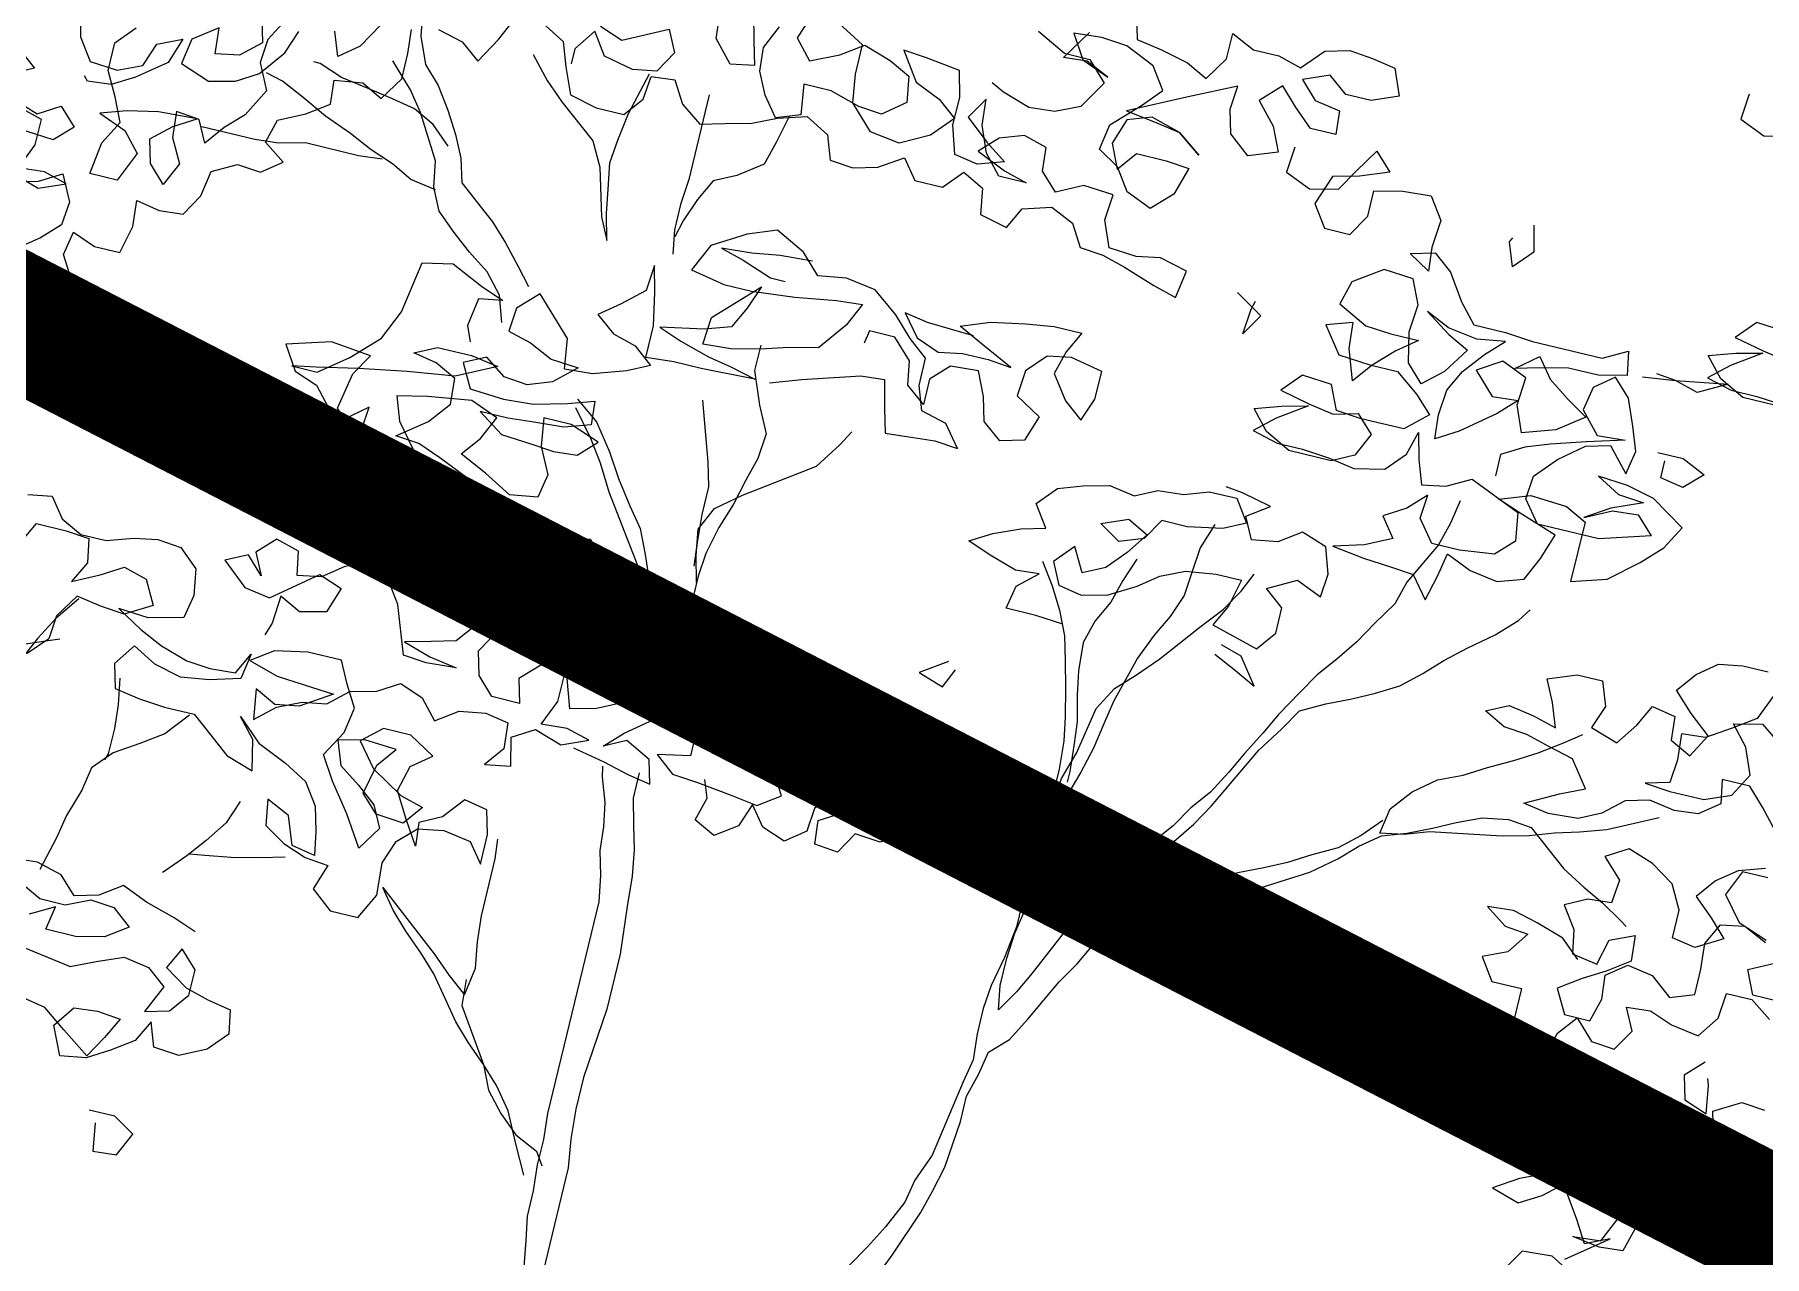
# Model space of a CAD drawing. Header units: inches. Extents: x 350994 to 353538, y 1581369 to 1583842.
# Drawn here: x 351721.326 to 351722.62, y 1583586.358 to 1583587.272 of the extents above; entities that cross this region are included whole.
import ezdxf

# ---------------------------------------------------------------- set-up
doc = ezdxf.new("R2010")
doc.units = ezdxf.units.IN
doc.header["$MEASUREMENT"] = 0
doc.linetypes.add('1', pattern=[0])
doc.layers.add("ROAD'S", color=1, linetype='1')
doc.layers.add('TREE', color=81, linetype='1')

# ---------------------------------------------------------------- blocks, each defined once
blk = doc.blocks.new('TREE_4')
at = {"color": 94}
for points in [[(-1040, 7635), (-1014, 7614.8), (-1043, 7600.4)], [(-1031.4, 7568.5), (-996.8, 7556.9), (-967.8, 7574.3), (-944.7, 7551.1), (-967.9, 7528), (-1005.4, 7530.9)], [(-1008.4, 7461.5), (-973.7, 7470.2), (-944.8, 7487.5), (-927.5, 7452.8), (-930.4, 7421), (-953.5, 7397.9), (-979.6, 7377.7)], [(-950.7, 7322.7), (-913.1, 7319.8), (-901.5, 7354.5), (-918.8, 7383.4), (-913, 7415.2), (-881.2, 7403.6), (-846.5, 7403.6), (-837.8, 7441.1), (-840.7, 7475.8), (-808.9, 7470), (-777.1, 7472.9), (-759.7, 7501.8), (-753.9, 7536.5), (-722.1, 7553.8), (-690.3, 7550.9), (-664.2, 7571.1), (-693.1, 7591.4), (-684.4, 7623.2), (-649.7, 7640.5), (-620.8, 7660.7), (-623.6, 7692.5), (-586.1, 7698.2), (-557.2, 7683.8), (-536.9, 7715.5), (-536.9, 7750.2), (-539.7, 7782)], [(-505, 7790.7), (-470.3, 7782), (-444.3, 7761.7), (-424.1, 7796.4), (-409.6, 7828.2)], [(-372, 7831), (-340.2, 7813.7), (-328.7, 7781.9), (-314.2, 7747.1), (-276.7, 7738.4), (-239.1, 7738.4), (-218.8, 7764.4), (-215.9, 7796.2), (-184.1, 7799.1), (-166.8, 7770.1), (-137.9, 7749.9), (-106, 7758.5), (-71.3, 7767.2), (-39.5, 7781.6), (-1.9, 7793.1), (29.9, 7775.7), (41.4, 7743.9), (73.2, 7741), (105, 7749.7), (136.8, 7769.9), (157, 7743.8), (194.6, 7743.8), (217.8, 7769.8), (246.7, 7755.3), (252.4, 7720.6), (290, 7711.9), (304.5, 7740.8), (342.1, 7752.3), (373.9, 7737.8), (391.2, 7708.9), (423, 7706), (454.8, 7697.3), (498.2, 7682.8), (530, 7674.1), (535.8, 7711.7), (498.2, 7720.4), (466.4, 7714.6), (428.8, 7717.6), (414.4, 7752.3), (417.3, 7787), (376.8, 7789.9), (342.1, 7772.6), (319, 7795.7), (316.1, 7827.5), (284.4, 7836.2), (252.5, 7824.7), (229.4, 7801.6), (269.8, 7784.2), (301.6, 7775.5), (264.1, 7775.5), (240.9, 7801.6), (226.5, 7836.3), (223.7, 7871), (206.3, 7842.1), (238.1, 7816), (267, 7795.8), (232.3, 7784.2), (200.5, 7790), (188.9, 7827.6), (189, 7865.2), (180.3, 7899.9), (134.1, 7905.8), (102.3, 7908.7), (128.3, 7871.1), (162.9, 7856.6), (188.9, 7836.3), (162.9, 7807.4), (125.3, 7787.2), (84.8, 7793), (53, 7824.9), (47.3, 7862.5), (47.3, 7902.9), (9.8, 7923.2)], [(-27.8, 7923.3), (-39.4, 7891.5), (-16.3, 7865.4), (21.3, 7882.7), (50.2, 7902.9), (87.8, 7891.3), (116.7, 7876.9), (122.4, 7842.2), (93.5, 7819.1), (61.7, 7822), (21.2, 7833.6), (-16.3, 7833.6), (-10.6, 7793.1), (-42.4, 7781.6), (-62.6, 7807.6), (-77.1, 7836.6), (-79.9, 7868.4), (-65.4, 7900.2)], [(-103, 7908.9), (-94.4, 7874.2), (-85.7, 7842.3), (-117.5, 7836.6), (-143.5, 7865.5), (-146.4, 7900.2)], [(-296.8, 7845.4), (-265, 7833.8), (-207.1, 7862.7), (-192.7, 7833.8), (-210.1, 7804.9), (-241.9, 7799.1), (-282.4, 7807.8), (-302.6, 7836.8), (-322.8, 7807.9), (-322.9, 7787.6)], [(391.5, 8027), (400.1, 7995.1), (434.8, 7989.3), (472.4, 7980.6), (501.3, 7966.1), (521.6, 7997.9), (521.6, 8032.6), (553.4, 8018.1), (588.1, 8018.1), (619.9, 8009.4), (645.9, 8038.3), (677.8, 8046.9), (709.6, 8044), (741.4, 8038.2), (755.8, 8003.5), (721.1, 7989.1), (686.4, 7989.1), (660.4, 8009.4), (625.7, 7994.9), (648.8, 7971.8), (683.5, 7966), (686.3, 7934.2), (651.6, 7934.2), (625.6, 7957.4), (602.5, 7980.5), (576.5, 7954.5), (602.5, 7925.6), (616.9, 7893.7), (579.3, 7879.3), (550.4, 7902.5), (541.8, 7934.3), (544.7, 7966.1), (483.9, 7937.2), (408.7, 7899.7), (449.2, 7893.9), (483.9, 7888.1), (515.7, 7864.9), (483.9, 7888.1), (443.4, 7899.7), (411.6, 7888.2), (400, 7853.5), (414.4, 7821.7), (434.7, 7847.7), (475.2, 7847.6), (507, 7844.7), (495.4, 7807.1), (469.3, 7781.1), (434.7, 7795.6), (414.4, 7824.5), (385.6, 7841.9), (391.4, 7876.6), (426.1, 7911.3), (449.2, 7937.3), (429, 7966.2), (388.6, 7983.6), (353.9, 7986.5), (316.3, 7983.7), (336.5, 7951.8), (374.1, 7937.3), (342.3, 7951.8), (310.5, 7949), (336.5, 7989.4)], [(270, 7975), (310.5, 7954.7), (345.2, 7954.7), (371.2, 7928.7), (348, 7891.1), (316.2, 7876.7), (281.5, 7873.8), (243.9, 7885.4), (226.6, 7894.1)], [(1207.1, 8114.9), (1204.1, 8080.2), (1238.8, 8065.7), (1276.4, 8074.4)], [(1328.2, 7819.9), (1287.7, 7822.8), (1264.6, 7796.8), (1305.1, 7788.1), (1339.8, 7782.3)], [(1351.3, 7721.6), (1293.4, 7721.6), (1258.8, 7739), (1235.6, 7765), (1270.4, 7776.6), (1305.1, 7785.2), (1267.4, 7759.2), (1241.4, 7736.1), (1276.1, 7727.4), (1310.8, 7727.4), (1348.4, 7724.5)], [(-736.4, 7750.4), (-727.7, 7718.6), (-753.8, 7695.5), (-785.6, 7689.8), (-788.4, 7724.4), (-820.3, 7701.3), (-826.1, 7666.7), (-785.6, 7652.2), (-750.9, 7660.8), (-722, 7678.1), (-695.9, 7712.8), (-684.3, 7744.6)], [(-580.2, 7779.2), (-600.5, 7744.5), (-626.5, 7724.3), (-638, 7756.1)], [(-704.5, 7756.2), (-721.9, 7724.4), (-724.8, 7692.6), (-707.5, 7657.9), (-727.8, 7620.3), (-751, 7597.2), (-771.2, 7571.2), (-785.6, 7600.1), (-817.4, 7603), (-814.6, 7568.3), (-797.3, 7536.5), (-811.8, 7504.7), (-834.9, 7527.9), (-843.5, 7559.7), (-817.5, 7582.8), (-788.5, 7600.1), (-840.6, 7597.3), (-881.1, 7588.6), (-915.8, 7577.1), (-878.2, 7562.6), (-855.1, 7536.6), (-872.5, 7496.1), (-910.1, 7496.1), (-904.2, 7539.5), (-886.9, 7571.3), (-901.3, 7603.1), (-918.6, 7634.9), (-918.6, 7672.5), (-895.4, 7698.5)], [(-973.5, 7704.4), (-964.8, 7669.7), (-944.6, 7640.7), (-907, 7637.8), (-875.2, 7652.2), (-863.6, 7684), (-831.8, 7698.5), (-843.4, 7663.8), (-881, 7634.9), (-910, 7617.6), (-941.8, 7614.7), (-947.5, 7620.5)], [(637.2, 7905.3), (634.2, 7870.6), (668.9, 7856.1), (706.5, 7864.8), (723.9, 7893.7), (744.1, 7925.4), (767.3, 7902.3), (729.7, 7887.9), (695, 7879.2), (680.5, 7838.8), (700.7, 7809.8), (735.4, 7809.8), (752.7, 7838.7), (752.8, 7873.4), (790.4, 7882), (828, 7884.9), (848.2, 7856), (845.2, 7818.4), (848.1, 7786.6), (819.2, 7803.9), (851, 7812.6), (877, 7792.3), (900.1, 7757.6), (923.2, 7731.6), (966.6, 7731.5), (1004.2, 7728.6), (1099.6, 7728.5), (1131.4, 7745.8), (1137.2, 7714), (1099.6, 7705.4), (1059.1, 7705.4), (1021.5, 7696.8), (989.7, 7688.1), (1018.6, 7711.2), (1038.8, 7685.2), (1067.7, 7664.9), (1096.6, 7647.5), (1061.9, 7621.6), (1018.5, 7607.1), (1004.1, 7641.9), (1007, 7679.4), (972.3, 7693.9), (940.5, 7673.7), (969.4, 7644.8), (1004.1, 7647.6), (981, 7624.5), (937.6, 7589.9), (908.6, 7572.5), (905.8, 7604.4), (908.7, 7639), (923.2, 7667.9), (946.3, 7696.8), (969.5, 7719.9), (931.9, 7714.2), (891.4, 7720), (859.6, 7734.5), (894.3, 7711.3), (923.2, 7696.9), (900, 7662.2), (874, 7639.1), (850.9, 7662.2), (842.2, 7702.7), (845.2, 7740.3), (830.7, 7772.1), (790.3, 7775), (752.7, 7749.1), (744, 7717.3), (784.4, 7697), (819.1, 7694.1), (856.7, 7694), (830.7, 7673.8), (804.6, 7647.8), (784.3, 7621.8), (769.9, 7662.3), (767.1, 7697), (732.4, 7685.5), (758.4, 7650.8), (801.7, 7647.8), (839.3, 7647.8), (871.1, 7624.6), (894.2, 7601.5), (865.3, 7575.5), (807.4, 7575.5), (772.7, 7578.5), (758.3, 7610.3), (717.8, 7613.2), (694.7, 7587.2), (735.2, 7578.5), (769.8, 7572.7), (801.7, 7581.3), (824.8, 7558.2), (810.3, 7526.4), (781.4, 7511.9), (723.5, 7512), (688.9, 7529.4), (665.7, 7555.4), (700.5, 7567), (735.2, 7575.6), (697.5, 7549.6), (671.5, 7526.5), (706.2, 7517.8), (740.9, 7517.8), (778.5, 7514.8), (813.2, 7509), (853.6, 7517.7), (876.8, 7543.7), (885.5, 7575.5), (894.1, 7540.8), (905.7, 7508.9), (937.5, 7514.7), (969.3, 7532), (1038.7, 7503), (1044.4, 7465.4), (1021.3, 7442.3), (975, 7436.6), (937.4, 7436.6), (914.3, 7465.6), (917.2, 7497.4), (894.1, 7474.3), (865.2, 7456.9), (885.4, 7430.9), (850.7, 7413.6), (810.2, 7402.1), (853.5, 7396.2), (891.1, 7393.3), (922.9, 7390.4), (946, 7361.4), (954.7, 7396.1), (960.5, 7427.9), (995.2, 7413.4), (1032.8, 7407.6), (1067.5, 7419.2), (1082, 7451), (1093.6, 7485.6), (1041.6, 7503), (1009.8, 7514.6), (1050.3, 7529), (1099.4, 7526.1), (1128.3, 7511.6), (1128.2, 7430.7), (1174.5, 7445.1), (1212.1, 7476.9), (1238.2, 7502.9), (1255.6, 7534.6), (1209.3, 7563.6), (1171.7, 7572.3), (1131.3, 7575.2), (1163.1, 7557.9), (1197.7, 7554.9), (1157.3, 7537.6), (1125.4, 7517.4), (1160.1, 7534.7), (1194.8, 7537.6), (1217.9, 7514.4), (1151.4, 7494.3), (1067.6, 7494.3), (1044.5, 7523.3), (1047.4, 7555.1), (1073.4, 7584), (1105.3, 7610), (1137.1, 7618.6), (1166, 7586.8), (1171.8, 7618.6), (1160.2, 7650.4), (1145.8, 7685.1), (1122.7, 7708.2), (1096.7, 7688), (1090.9, 7656.2), (1116.9, 7627.3), (1154.4, 7630.1), (1105.3, 7615.7), (1059, 7601.3), (1027.2, 7589.8), (998.3, 7572.5), (998.2, 7543.6)], [(969.6, 7879), (978.3, 7844.3), (955.1, 7818.3), (943.6, 7850.1), (946.5, 7855.9)], [(-531, 7808.1), (-525.3, 7776.3), (-510.8, 7741.5), (-487.7, 7718.4), (-467.5, 7689.5), (-450.2, 7660.5), (-435.8, 7631.6), (-427.1, 7599.8), (-375.1, 7559.3), (-352, 7536.1), (-328.9, 7510.1), (-308.7, 7486.9)], [(-374.9, 7787.7), (-348.9, 7758.7), (-322.9, 7735.6), (-270.9, 7695.1), (-253.6, 7663.2), (-236.3, 7599.6), (-221.9, 7570.7), (-230.5, 7605.4), (-236.3, 7637.2), (-242, 7671.9), (-239.1, 7703.7), (-233.3, 7741.3), (-218.8, 7799.1)], [(-134.9, 7790.4), (-135, 7674.7), (-138, 7640), (-138, 7605.3), (-132.2, 7573.5)], [(-25.1, 7787.4), (-33.8, 7749.8), (-42.5, 7718), (-74.3, 7694.9), (-103.2, 7680.5), (-117.7, 7651.6), (-129.3, 7619.8), (-135.1, 7596.6)], [(-331.9, 7432), (-343.4, 7466.7), (-366.5, 7492.8), (-395.4, 7513), (-421.4, 7533.3), (-447.4, 7556.4), (-461.8, 7585.4), (-467.6, 7620.1), (-502.2, 7677.9), (-522.4, 7704), (-554.2, 7735.8)], [(1157.4, 7716.9), (1200.8, 7722.6), (1270.2, 7734.1), (1232.6, 7713.9), (1200.8, 7722.6), (1174.8, 7725.5)], [(-456, 7643.2), (-482, 7666.3), (-510.9, 7680.8), (-542.7, 7686.6), (-577.4, 7692.5), (-615, 7698.3), (-646.8, 7709.9), (-655.4, 7709.9)], [(608.1, 7700), (645.6, 7676.9), (628.2, 7648), (631.2, 7682.7), (634.1, 7694.2)], [(-458.9, 7582.5), (-493.6, 7588.3), (-522.5, 7602.8), (-554.3, 7614.4), (-586.1, 7628.9), (-623.7, 7643.3), (-658.4, 7660.7), (-690.2, 7675.2), (-713.3, 7681)], [(-1009.5, 7472.6), (-972, 7461), (-937.3, 7475.5), (-969, 7484.2), (-1003.7, 7481.3), (-989.3, 7516), (-989.2, 7550.7), (-1021, 7559.4)], [(32.4, 7437.5), (72.9, 7451.9), (148.1, 7474.9), (179.9, 7477.8), (188.6, 7440.2), (197.2, 7408.4), (229, 7411.3), (263.7, 7414.1), (295.5, 7411.2), (272.4, 7440.1), (237.7, 7448.8), (226.2, 7480.7), (226.2, 7518.2), (200.2, 7538.5), (174.2, 7564.5), (139.6, 7590.6), (99.1, 7596.4), (61.5, 7590.7), (35.5, 7616.7), (-5, 7637), (-42.6, 7622.6), (-86, 7596.6), (-103.3, 7559), (-57.1, 7550.3), (-19.5, 7550.3), (38.3, 7556), (93.3, 7564.6), (128, 7567.5), (113.5, 7535.7), (84.5, 7498.1), (46.9, 7489.5), (9.3, 7478), (-28.2, 7469.3), (-65.8, 7466.5), (-62.9, 7504), (-7.9, 7558.9), (-19.5, 7527.1), (-34, 7498.2), (-68.7, 7486.7), (-126.5, 7475.2), (-94.8, 7463.6), (-54.3, 7452), (-22.5, 7446.2), (12.2, 7437.5), (-60.1, 7434.7), (-97.7, 7434.7), (-135.3, 7431.8), (-135.2, 7475.2), (-143.9, 7518.6), (-152.5, 7553.3), (-155.4, 7518.6), (-184.4, 7492.6), (-210.4, 7472.4), (-184.4, 7452.1), (-152.6, 7443.4), (-126.6, 7423.1), (-155.5, 7408.7), (-198.9, 7394.3), (-236.5, 7391.4), (-242.2, 7431.9), (-291.3, 7481.1), (-317.4, 7455.1), (-320.3, 7423.3), (-288.5, 7414.6), (-256.7, 7400.1), (-219.1, 7397.2), (-248.1, 7371.2), (-279.9, 7359.7), (-311.7, 7362.6), (-340.6, 7382.9), (-369.5, 7368.4), (-352.2, 7336.6), (-305.9, 7333.7), (-265.5, 7336.5), (-222.1, 7348.1), (-187.4, 7359.6), (-184.5, 7327.8), (-219.2, 7316.3), (-259.7, 7313.4), (-294.4, 7310.5), (-332, 7310.6), (-297.3, 7287.4), (-256.8, 7284.5), (-225, 7281.6), (-193.2, 7284.4), (-170.1, 7307.5), (-210.5, 7322), (-248.1, 7322.1), (-242.4, 7284.5), (-225.1, 7249.8), (-230.9, 7218), (-268.5, 7212.2), (-306, 7232.5), (-343.6, 7249.9), (-323.3, 7275.9), (-308.9, 7307.7), (-346.4, 7322.2), (-404.3, 7313.5), (-444.7, 7304.9), (-433.2, 7273.1), (-407.2, 7241.3), (-488.2, 7241.3), (-517.1, 7270.3), (-508.3, 7319.4), (-491, 7348.3), (-545.9, 7354.1), (-603.7, 7336.8), (-583.5, 7305), (-551.7, 7293.4), (-528.6, 7267.4), (-508.4, 7235.6), (-479.5, 7250), (-476.6, 7281.8), (-508.4, 7255.8), (-540.2, 7232.7), (-572, 7215.4), (-537.4, 7195.1), (-485.3, 7195.1), (-433.3, 7197.9), (-363.9, 7215.2), (-329.2, 7220.9), (-369.6, 7238.3), (-401.4, 7249.9), (-433.2, 7252.8), (-395.6, 7281.7), (-372.5, 7310.6), (-375.3, 7345.3), (-404.2, 7359.8), (-436, 7365.6), (-407.1, 7380), (-360.8, 7380), (-323.2, 7374.2), (-375.3, 7348.2), (-438.9, 7339.6), (-502.5, 7328.1), (-557.5, 7316.6), (-589.3, 7310.8), (-554.6, 7310.8), (-517, 7339.7), (-482.3, 7374.3), (-464.9, 7414.8), (-453.3, 7484.2), (-412.8, 7492.8), (-369.4, 7472.5), (-337.6, 7460.9), (-369.4, 7455.2), (-375.2, 7417.6), (-366.6, 7397.3)], [(-537, 7605.7), (-568.8, 7602.8), (-641.1, 7602.9), (-675.8, 7594.2), (-707.6, 7591.4), (-779.9, 7591.4)], [(49.9, 7608), (6.6, 7605.2), (-31, 7599.4), (-71.5, 7596.6), (-39.7, 7587.9), (0.8, 7573.4), (21, 7573.4)], [(1200.7, 7624.3), (1235.4, 7624.3), (1267.2, 7609.8), (1244, 7586.7), (1212.2, 7592.5), (1212.3, 7615.6)], [(281.2, 7561.6), (217.6, 7564.5), (185.8, 7570.3), (208.9, 7541.4), (240.7, 7529.8), (272.5, 7535.5), (307.2, 7535.5), (339, 7532.6), (295.7, 7552.9), (261, 7570.2), (298.6, 7584.7), (344.8, 7593.3), (382.4, 7599.1), (420, 7599), (405.5, 7570.1), (396.8, 7538.3), (419.9, 7506.5), (445.9, 7486.2), (457.5, 7518), (457.6, 7555.6), (414.2, 7564.3), (382.4, 7558.6), (359.2, 7532.6), (356.3, 7497.9), (391, 7477.6), (379.4, 7442.9), (347.6, 7434.3), (321.6, 7454.5), (312.9, 7486.4), (298.5, 7518.2), (260.9, 7515.3), (237.8, 7492.2), (237.7, 7457.5), (211.7, 7477.8), (206, 7509.6), (180, 7535.6), (145.3, 7535.7), (142.4, 7518.3)], [(960.6, 7500.2), (954.8, 7468.4), (946.1, 7436.6), (917.1, 7378.8), (908.4, 7347), (888.2, 7315.2), (870.8, 7286.3), (850.5, 7257.4), (830.3, 7231.4), (812.9, 7202.5), (792.6, 7167.9), (778.1, 7139), (760.7, 7107.2), (746.3, 7078.3), (728.9, 7046.5), (708.6, 7020.5), (691.3, 6991.6), (630.5, 6913.6), (613.1, 6881.8), (598.6, 6852.9), (555.1, 6757.5), (540.7, 6728.6), (523.3, 6699.7), (517.5, 6731.5), (517.6, 6769.1), (520.5, 6803.8), (526.3, 6838.5), (526.4, 6948.4), (529.3, 6986), (532.3, 7017.8), (543.9, 7055.3), (555.5, 7118.9), (572.9, 7150.7), (596, 7173.8), (622.1, 7202.7), (662.6, 7254.7), (688.6, 7286.5), (706, 7315.4), (717.6, 7341.4)], [(9.4, 7483.7), (9.3, 7449), (26.6, 7405.7), (43.9, 7370.9), (41, 7336.3), (32.3, 7304.5), (23.6, 7269.8), (12, 7235.1), (3.3, 7197.5), (0.4, 7165.7), (0.3, 7116.6)], [(486.2, 7217.3), (448.6, 7220.2), (408.1, 7220.3), (413.9, 7252.1), (440, 7275.2), (408.2, 7272.3), (370.6, 7283.9), (338.8, 7295.5), (367.7, 7312.8), (402.4, 7327.3), (434.2, 7335.9), (414, 7364.8), (437.2, 7390.8), (469, 7402.4), (503.7, 7411), (538.4, 7405.2), (567.3, 7419.6), (602, 7422.5), (633.8, 7434), (671.4, 7434), (691.6, 7405.1), (662.7, 7390.6), (616.4, 7382), (581.7, 7382), (564.4, 7353.1), (532.5, 7341.6), (503.7, 7359), (538.4, 7373.4), (567.3, 7358.9), (547, 7330), (523.8, 7304), (494.9, 7289.6), (477.6, 7321.4), (454.4, 7295.4), (468.9, 7266.5), (500.7, 7260.7), (535.4, 7269.3), (570.1, 7289.5), (596.1, 7309.7), (627.9, 7324.2), (668.4, 7329.9), (703.1, 7329.9), (694.4, 7292.3), (679.9, 7263.4), (743.5, 7246), (763.8, 7272), (763.8, 7306.7), (737.8, 7326.9), (775.4, 7347.1), (810.1, 7332.7), (813, 7364.5), (801.5, 7399.2), (766.8, 7410.8), (737.9, 7390.6), (703.2, 7384.8), (688.7, 7413.7), (717.7, 7433.9), (677.2, 7442.7), (654.1, 7445.6)], [(0.4, 7157), (-8.3, 7191.7), (-14, 7226.4), (0.5, 7258.2), (32.3, 7284.2), (119.1, 7344.9), (142.3, 7379.5), (153.8, 7399.8)], [(-48.6, 7394.2), (-22.6, 7316.1), (-14, 7284.3), (-14, 7246.7), (-11.1, 7209.1), (-8.3, 7177.3)], [(651.1, 7393.5), (639.5, 7358.8), (636.6, 7324.1), (633.7, 7292.3), (622.1, 7260.5), (607.6, 7231.7), (593.1, 7197), (575.7, 7133.4), (569.9, 7101.6), (564.1, 7066.9), (555.4, 7032.2), (543.8, 6994.6), (540.9, 6980.2)], [(647.8, 6884.7), (668, 6910.7), (679.6, 6942.5), (697, 6971.4), (717.3, 7000.2), (734.7, 7029.1), (778.1, 7115.8), (801.3, 7150.5), (818.6, 7179.4), (850.5, 7196.7), (882.3, 7211.2), (911.2, 7225.6), (940.1, 7242.9), (966.2, 7266), (989.3, 7289.1), (1015.4, 7312.2), (1047.2, 7338.2), (1073.2, 7364.2), (1084.8, 7381.6)], [(1469.2, 7173), (1446.1, 7199.1), (1423, 7222.2), (1385.4, 7222.3), (1391.1, 7190.5), (1365.1, 7170.2), (1333.3, 7167.4), (1298.6, 7173.2), (1266.8, 7164.5), (1240.7, 7141.4), (1211.8, 7127), (1171.3, 7124.2), (1136.6, 7130), (1180, 7153.1), (1211.8, 7167.5), (1185.9, 7202.2), (1151.2, 7210.9), (1119.4, 7219.6), (1087.6, 7222.5), (1058.7, 7237), (1087.6, 7251.4), (1122.3, 7245.6), (1154.1, 7236.9), (1142.5, 7268.7), (1128.1, 7297.7), (1165.7, 7312.1), (1200.4, 7312.1), (1211.9, 7280.2), (1200.4, 7248.5), (1237.9, 7236.9), (1258.2, 7265.8), (1272.7, 7294.6), (1304.5, 7288.8), (1307.3, 7257), (1336.2, 7242.5), (1353.6, 7274.3), (1324.7, 7297.5), (1298.7, 7323.5), (1319, 7349.5), (1345, 7369.8), (1376.8, 7375.5), (1411.5, 7375.5)], [(1426, 7346.6), (1411.5, 7311.9), (1382.5, 7291.7), (1350.7, 7271.4), (1318.9, 7268.6), (1321.8, 7233.9), (1318.9, 7202.1), (1287, 7193.4), (1321.7, 7190.5), (1368, 7190.5), (1402.7, 7204.9), (1420.1, 7236.7), (1405.7, 7271.4), (1382.6, 7297.4), (1420.1, 7306.1), (1449, 7285.8)], [(-210.5, 7356.7), (-178.7, 7333.6), (-152.7, 7298.8), (-132.5, 7267), (-109.4, 7235.2), (-89.2, 7209.2), (-74.8, 7177.3), (-60.3, 7142.6), (-48.8, 7110.8), (-45.9, 7105)], [(-210.5, 7345.2), (-181.6, 7310.4), (-161.4, 7281.5), (-141.2, 7246.8), (-80.6, 7160), (-63.3, 7131.1), (-48.8, 7102.1), (-48.8, 7099.3)], [(561.4, 7324.2), (549.9, 7292.4), (541.1, 7260.6), (526.7, 7231.7), (518, 7199.9), (520.8, 7162.3), (526.6, 7130.5), (535.2, 7095.8), (538.1, 7064), (540.9, 7029.3), (540.9, 7014.9)], [(-676.1, 7290.7), (-702.1, 7264.7), (-670.3, 7256), (-635.6, 7258.8), (-606.7, 7273.2), (-598, 7287.7)], [(440, 7292.5), (460.2, 7263.6), (477.5, 7234.7), (491.9, 7202.8), (500.6, 7171), (509.2, 7136.3), (517.9, 7098.7), (523.6, 7066.9), (526.5, 7029.3), (526.4, 6954.2), (523.5, 6922.4), (520.6, 6887.7), (520.5, 6812.5), (514.7, 6769.1), (506, 6728.7), (503, 6696.9), (503, 6662.2), (505.9, 6627.5), (500.1, 6595.7), (482.6, 6491.6), (468.1, 6454), (462.3, 6422.2), (444.9, 6384.6), (427.6, 6352.9), (410.2, 6324)], [(691.5, 7225.8), (723.3, 7211.3), (752.2, 7196.8), (726.2, 7231.5), (697.3, 7240.2)], [(1315.9, 7152.9), (1252.3, 7121.2), (1217.6, 7109.7), (1185.8, 7101), (1153.9, 7089.5), (1119.2, 7080.8), (1023.8, 7063.6), (992, 7052), (960.2, 7046.3), (966, 7081), (989.2, 7109.9), (1018.1, 7133), (1049.9, 7147.4), (1078.8, 7164.7), (1110.7, 7182), (1139.6, 7199.4), (1168.5, 7219.6), (1191.7, 7236.9)], [(-219.3, 7177.5), (-248.3, 7163), (-265.6, 7131.3), (-239.6, 7111), (-193.4, 7102.3), (-152.9, 7102.2), (-135.5, 7131.1), (-141.3, 7162.9), (-193.3, 7171.7), (-228, 7168.8), (-262.7, 7163.1), (-222.2, 7165.9), (-181.8, 7174.5), (-149.9, 7180.3), (-129.7, 7154.3), (-97.9, 7160), (-83.5, 7128.2), (-40.1, 7119.5), (-8.3, 7128.1), (-2.5, 7131)], [(350.2, 7133.6), (315.5, 7110.5), (350.2, 7098.9), (361.8, 7124.9)], [(1255, 6944.8), (1229, 6968), (1191.4, 6979.6), (1156.7, 6988.3), (1122, 6985.4), (1150.9, 6965.2), (1182.7, 6962.2), (1162.5, 6933.3), (1130.7, 6918.9), (1150.9, 6890), (1191.4, 6889.9), (1191.3, 6852.4), (1185.5, 6820.6), (1211.5, 6800.3), (1243.3, 6811.8), (1252, 6843.6), (1272.3, 6869.6), (1298.3, 6843.6), (1330.1, 6840.7), (1347.5, 6869.6), (1333, 6898.5), (1364.8, 6901.3), (1396.6, 6889.8), (1434.2, 6883.9), (1454.5, 6912.8), (1457.4, 6947.5), (1492.1, 6947.5), (1521, 6927.2)], [(1469.1, 7121), (1434.4, 7109.5), (1408.4, 7089.2), (1388.1, 7063.2), (1414.1, 7040.1), (1437.2, 7016.9), (1402.5, 6996.7), (1370.7, 7002.5), (1370.8, 7040.1), (1353.4, 7071.9), (1321.6, 7092.2), (1287, 7103.8), (1258, 7086.5), (1284, 7060.4), (1281.1, 7028.6), (1249.3, 7025.8), (1220.4, 7011.4), (1240.6, 6982.4), (1246.3, 6950.6), (1281, 6944.8), (1289.7, 6979.5), (1321.6, 6993.9), (1324.4, 6959.2), (1295.5, 6939), (1266.6, 6921.7), (1237.6, 6901.5), (1254.9, 6869.6), (1289.6, 6869.6), (1298.3, 6901.4), (1295.5, 6933.2), (1321.5, 6953.4), (1356.2, 6947.6), (1385.1, 6924.5), (1416.9, 6936), (1416.9, 6970.7), (1414.1, 7005.4), (1428.6, 7034.3), (1460.4, 7040), (1492.2, 7025.6)], [(1474.9, 7109.4), (1440.2, 7109.5), (1425.7, 7074.8), (1451.7, 7042.9), (1492.2, 7028.4)], [(1529.7, 6953.2), (1492.1, 6953.3), (1477.7, 6985.1), (1512.4, 7002.4)], [(447.8, 6315.3), (462.3, 6349.9), (485.4, 6413.5), (494.1, 6445.3), (502.8, 6480), (508.7, 6543.6), (508.7, 6578.3), (517.4, 6610.1), (523.2, 6641.9), (546.4, 6665), (563.8, 6696.8), (592.7, 6754.6), (610.1, 6783.5), (624.6, 6812.4), (644.9, 6841.3), (662.2, 6870.2), (691.2, 6890.4), (725.9, 6904.8), (757.7, 6916.4), (792.4, 6925), (824.2, 6939.4), (882.1, 6974.1), (913.9, 7000.1), (937, 7023.2), (963.1, 7043.4), (994.9, 7054.9), (1026.7, 7069.4), (1055.6, 7083.8), (1087.5, 7098.2), (1122.2, 7104), (1154, 7101), (1182.9, 7077.9), (1208.9, 7057.6), (1240.6, 7040.2), (1269.5, 7025.8), (1298.4, 7008.4), (1307.1, 7002.6)], [(1346.2, 6536.9), (1314.5, 6554.3), (1274, 6551.4), (1256.6, 6522.5)], [(1331.8, 6554.3), (1383.9, 6594.7), (1352.1, 6580.3), (1334.7, 6609.2), (1311.6, 6643.9), (1279.9, 6658.4), (1248, 6644), (1216.2, 6623.8), (1253.8, 6612.2), (1282.7, 6629.5), (1308.8, 6652.6), (1337.7, 6669.9), (1372.4, 6667), (1398.4, 6643.8), (1412.8, 6614.9), (1404.1, 6583.1), (1372.3, 6580.3), (1334.7, 6586.1), (1372.3, 6588.9), (1386.8, 6620.7), (1386.8, 6661.2), (1401.3, 6695.9), (1433.1, 6704.5), (1462, 6687.2), (1473.6, 6655.3), (1450.4, 6632.2), (1415.7, 6626.5), (1447.5, 6620.7), (1476.4, 6635.1), (1502.5, 6661.1), (1531.4, 6675.5), (1566.1, 6661), (1586.3, 6632.1), (1560.3, 6606.1)], [(1586.3, 6646.6), (1548.7, 6629.3), (1516.9, 6620.6), (1496.7, 6649.5), (1490.9, 6684.2), (1525.7, 6704.4), (1551.7, 6724.7), (1574.8, 6701.5)], [(1557.5, 6759.4), (1522.8, 6765.2), (1485.2, 6759.4), (1476.6, 6791.2), (1511.3, 6811.4), (1543.1, 6808.5)], [(-803.6, 6886), (-847, 6868.7)], [(-884.5, 6998.8), (-870, 7027.7), (-829.5, 7027.7), (-797.7, 7024.8), (-792, 6993), (-806.5, 6964.1), (-771.8, 6981.4), (-742.8, 6998.7), (-711, 6990), (-693.7, 6958.2), (-728.4, 6938), (-760.2, 6940.9), (-794.9, 6946.7), (-815.2, 6914.9), (-818.1, 6883.1), (-841.3, 6857.1)], [(-890.2, 7062.4), (-858.4, 7068.2), (-838.2, 7042.1), (-809.3, 7027.7), (-774.6, 7027.6), (-739.9, 7039.2), (-708.1, 7044.9), (-676.3, 7042), (-650.3, 7018.8), (-644.5, 6984.1), (-650.3, 6952.3), (-696.6, 6940.8), (-737.1, 6943.8), (-702.4, 6923.5), (-670.6, 6909), (-633.1, 6897.4), (-601.2, 6894.5), (-566.6, 6897.3), (-552.1, 6926.2), (-557.9, 6891.5), (-598.4, 6880), (-636, 6874.3), (-673.5, 6883), (-705.3, 6900.4), (-725.6, 6871.5), (-717, 6839.6), (-682.3, 6833.8), (-647.6, 6830.9), (-607.1, 6830.9), (-581.1, 6810.6), (-552.2, 6787.5), (-514.6, 6775.9), (-523.3, 6816.3), (-546.4, 6842.4), (-514.6, 6813.4), (-474.1, 6796.1), (-442.3, 6778.7), (-422.1, 6749.7), (-413.5, 6717.9), (-407.7, 6686.1), (-439.5, 6691.9), (-453.9, 6729.5), (-485.7, 6744), (-480, 6709.3), (-451.1, 6691.9), (-419.3, 6680.4), (-387.5, 6677.4), (-399.1, 6642.7), (-370.2, 6619.6), (-332.6, 6619.6), (-315.2, 6654.2), (-318.1, 6697.6), (-306.5, 6729.4), (-283.3, 6752.5), (-248.6, 6758.3), (-211.1, 6752.4), (-190.8, 6726.4), (-190.8, 6766.9), (-199.4, 6798.7), (-231.2, 6804.5), (-254.4, 6775.6), (-283.3, 6761.2), (-280.5, 6729.4), (-300.7, 6761.2), (-320.9, 6795.9), (-312.2, 6830.6), (-286.1, 6850.8), (-320.8, 6871.1), (-358.4, 6871.1), (-384.4, 6848), (-358.5, 6816.2), (-315.1, 6790.1), (-283.3, 6781.4), (-303.6, 6755.4), (-341.2, 6758.3), (-364.3, 6781.5), (-355.6, 6822), (-335.3, 6848), (-378.7, 6850.9), (-413.4, 6842.3), (-401.8, 6810.4), (-372.9, 6790.2), (-346.9, 6769.9), (-332.5, 6741), (-352.8, 6709.2), (-378.8, 6749.7), (-407.6, 6787.3), (-427.8, 6819.1), (-407.6, 6853.8), (-401.8, 6888.5), (-419.1, 6917.4), (-433.5, 6946.4), (-479.8, 6946.4), (-523.1, 6937.8), (-552.1, 6917.6), (-511.6, 6906), (-474, 6903), (-433.5, 6900.1), (-474.1, 6874.1), (-505.9, 6868.4), (-534.8, 6882.8), (-529, 6842.4), (-503, 6865.5), (-471.2, 6879.9), (-439.3, 6885.7), (-413.3, 6908.8), (-378.6, 6917.4), (-349.7, 6934.7), (-317.9, 6923.1), (-294.8, 6897.1), (-265.8, 6917.3), (-231.1, 6923), (-199.3, 6917.2), (-196.5, 6882.5), (-216.7, 6856.5), (-182, 6862.3), (-190.7, 6899.9), (-161.8, 6917.2), (-124.2, 6905.6), (-89.5, 6920), (-121.3, 6928.7), (-156, 6925.9), (-141.5, 6960.6), (-141.4, 6995.2), (-173.2, 7004), (-199.3, 6978), (-190.6, 6946.1), (-228.2, 6946.2), (-251.3, 6969.3), (-260, 7001.1), (-239.7, 7035.8), (-231, 7070.5), (-265.7, 7070.5), (-271.5, 7033), (-291.8, 7007), (-323.6, 6998.3), (-358.3, 6989.7), (-320.7, 6978.1), (-283.1, 6972.2), (-323.6, 6969.4), (-355.4, 6972.3), (-378.5, 7035.9), (-398.7, 7064.9), (-424.7, 7085.1), (-459.4, 7067.8), (-485.5, 7047.6), (-517.3, 7041.9), (-523, 7073.7), (-554.8, 7082.4), (-578, 7059.3), (-563.5, 7030.3), (-586.6, 7053.5), (-615.6, 7039.1), (-580.9, 7010.1), (-546.2, 7004.3), (-488.3, 7050.5), (-456.6, 7038.9), (-468.1, 7004.2), (-502.9, 6995.6), (-531.8, 7010.1), (-534.7, 6972.5), (-540.5, 6955.1)], [(-106.8, 6905.6), (-63.5, 6896.9), (-28.8, 6888.2), (3, 6882.4), (-5.6, 6914.2), (-40.3, 6931.5), (-69.2, 6917.1), (-46.1, 6940.2), (-17.1, 6963.3), (14.7, 6977.8), (46.5, 6966.2), (46.4, 6931.5), (3.1, 6922.8), (29.1, 6902.6), (63.8, 6899.6), (110, 6893.8), (147.6, 6888), (176.5, 6908.2), (159.2, 6937.1), (118.7, 6940.1), (107.2, 6971.9), (136.1, 6986.3), (104.3, 7006.6), (72.5, 7015.3), (43.6, 7000.9), (46.5, 7032.7), (46.6, 7067.4), (20.6, 7090.5), (-11.3, 7081.9), (-31.5, 7050.1), (0.3, 7032.7), (32.1, 7044.2), (3.2, 7026.9), (-34.4, 7024.1), (-72, 7038.6), (-103.8, 7021.2), (-95.2, 6989.4), (-63.4, 6983.6), (-43.1, 7012.5), (-54.7, 6980.7), (-89.4, 6963.4), (-124.1, 6954.8), (-138.5, 6998.1), (-138.5, 7032.8), (-109.6, 7047.3), (-80.7, 7067.5), (-54.6, 7087.7), (-25.7, 7064.5), (6.1, 7058.7), (37.9, 7055.8), (63.9, 7076), (92.8, 7058.6), (121.7, 7038.4), (118.8, 7006.6), (156.4, 7021), (188.2, 7029.6), (220, 7015.2), (225.7, 6983.3), (193.9, 6971.8), (225.7, 6951.5), (298, 6951.5), (298, 6986.2), (338.5, 6934.1), (350, 6902.3), (318.2, 6879.2), (283.5, 6882.1), (266.1, 6853.2), (234.3, 6856.1), (231.4, 6887.9), (260.4, 6905.3), (303.7, 6902.3), (269, 6908.1), (243, 6928.4), (222.8, 6902.4), (219.9, 6870.6), (193.8, 6850.4), (162, 6862), (141.8, 6888), (130.2, 6856.2), (101.3, 6836), (72.4, 6850.5), (81.1, 6882.3), (72.4, 6905.4)], [(960.2, 7063.6), (937.1, 7037.6), (911, 7014.5), (879.2, 6997.2), (850.3, 6979.9), (821.3, 6965.5), (789.5, 6951), (731.7, 6922.2), (699.8, 6904.8), (636.2, 6864.4), (630.4, 6858.7)], [(-792, 6943.8), (-815.2, 6912), (-832.6, 6880.2), (-847.1, 6848.4), (-858.6, 6813.8), (-873.1, 6782), (-884.7, 6750.2), (-887.7, 6712.6), (-887.7, 6703.9)], [(13.8, 6015), (13.8, 6055.4), (-0.6, 6090.1), (-9.2, 6185.6), (-9.2, 6220.3), (-14.9, 6255), (-20.7, 6286.8), (-20.6, 6321.5), (-23.5, 6356.2), (-23.5, 6390.9), (-26.3, 6425.6), (-26, 6714.7), (-31.8, 6749.4), (-40.4, 6781.2), (-43.3, 6813), (-49.1, 6844.8), (-60.6, 6876.6), (-63.5, 6891.1)], [(-14.3, 6893.9), (-14.3, 6859.2), (-5.7, 6824.5), (2.9, 6792.7), (8.7, 6758), (11.5, 6717.5), (17.3, 6653.9), (17.2, 6578.8), (8.4, 6483.4), (8.4, 6440), (11.3, 6399.5), (17, 6361.9), (16.9, 6220.2), (34.1, 6124.8), (37, 6093), (42.7, 6058.3), (48.5, 6026.5), (60, 6000.5)], [(-714, 6854.1), (-708.3, 6819.4), (-705.4, 6787.6), (-705.5, 6752.9), (-708.4, 6744.2)], [(1451.5, 6852.1), (1428.4, 6829), (1437, 6797.2), (1468.8, 6785.6), (1463.1, 6823.2), (1460.2, 6831.9)], [(-612.9, 6828), (-638.9, 6796.2), (-667.9, 6776), (-699.7, 6755.8), (-722.8, 6729.8), (-728.6, 6698), (-740.2, 6660.4), (-746.1, 6628.6), (-757.7, 6582.4)], [(-38, 6338.8), (-58.2, 6376.4), (-78.4, 6416.9), (-101.5, 6445.9), (-124.6, 6469), (-150.6, 6492.2), (-173.7, 6515.3), (-193.9, 6541.4), (-217, 6570.3), (-240.1, 6593.4), (-266.1, 6616.6), (-289.2, 6639.8), (-309.4, 6665.8), (-222.8, 6596.3), (-196.8, 6573.2), (-170.8, 6552.9), (-164.9, 6590.5), (-170.7, 6625.2), (-173.6, 6659.9), (-173.5, 6738), (-176.3, 6764)], [(-520.4, 6732.5), (-532, 6700.7), (-552.3, 6671.8), (-572.6, 6645.8), (-595.7, 6619.8), (-598.6, 6616.9)], [(-538, 6550.4), (-569.7, 6561.9), (-610.2, 6573.5), (-644.9, 6588), (-673.8, 6567.8), (-705.6, 6559.2), (-728.8, 6582.3), (-763.4, 6591), (-798.1, 6588.2)], [(-777.9, 6559.2), (-749, 6544.8), (-714.3, 6544.7), (-682.5, 6559.2), (-650.7, 6556.2), (-624.7, 6536), (-653.6, 6515.8), (-691.2, 6507.1), (-731.7, 6507.2), (-725.9, 6539), (-757.7, 6521.6)], [(-763.5, 6478.3), (-688.4, 6466.6), (-656.6, 6481.1), (-621.9, 6495.5), (-587.2, 6489.7), (-561.2, 6469.4), (-578.5, 6431.8), (-546.7, 6440.5), (-526.5, 6466.5), (-526.4, 6501.2), (-549.5, 6524.3), (-564, 6495.4), (-532.2, 6475.2), (-500.4, 6466.5), (-468.6, 6460.7), (-462.9, 6428.8), (-486, 6402.8), (-520.8, 6385.5), (-555.5, 6388.5), (-567, 6420.3), (-581.5, 6391.4), (-610.4, 6371.2), (-639.3, 6353.8), (-674, 6348.1), (-691.3, 6385.7), (-671.1, 6414.6), (-639.3, 6417.4), (-607.5, 6414.5), (-622, 6385.6), (-639.3, 6356.7), (-676.9, 6382.8), (-708.7, 6405.9), (-740.5, 6411.8)], [(-445.3, 6674.6), (-477.1, 6665.9), (-514.7, 6657.3), (-549.4, 6651.6), (-569.7, 6648.7)], [(-173.6, 6573.1), (-170.8, 6538.5), (-124.6, 6469), (-110.1, 6437.2), (-87, 6411.2), (-61, 6388), (-29.2, 6373.5), (-17.7, 6356.2)], [(-607.6, 6272.9), (-601.9, 6235.3), (-570, 6238.1), (-555.6, 6269.9), (-584.5, 6287.3), (-619.2, 6287.3)]]:
    blk.add_lwpolyline(points, dxfattribs=at)

msp = doc.modelspace()

# ---------------------------------------------------------------- linework, layer by layer
at = {"layer": "ROAD'S", "lineweight": 5, "const_width": 0.1}
msp.add_lwpolyline([(351692.8177, 1583571.5561), (351699.7142, 1583588.6166), (351702.549, 1583590.5103), (351706.7239, 1583592.2182), (351710.1979, 1583592.7884), (351775.1404, 1583559.3099), (351938.4611, 1583468.5218), (351938.4611, 1583468.5218)], dxfattribs=at)

# ---------------------------------------------------------------- block references
at = {"layer": 'TREE', "lineweight": 5, "xscale": 0.0005632341247466223, "yscale": 0.0005632341530485974, "zscale": 0.0005632341444477617, "rotation": 346.4411541233163}
msp.add_blockref('TREE_4', (351720.8757, 1583582.9434), dxfattribs=at)

doc.saveas('drawing.dxf')
